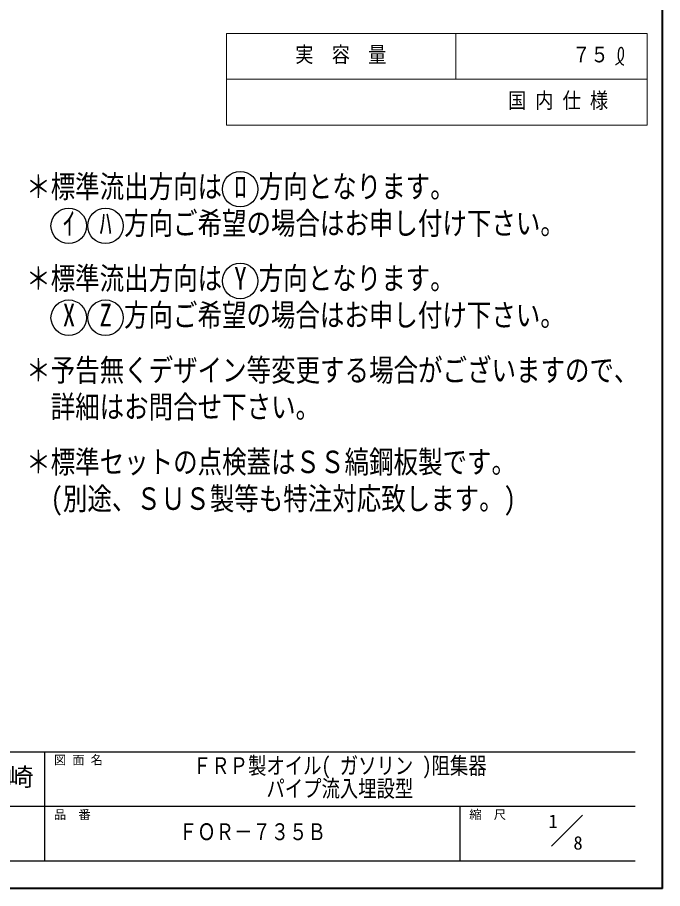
# Model space of a CAD drawing. Units: millimetres at full size, sheet at 1:8; details may follow other scales. Extents: x -1659 to 1581, y -1120 to 1128.
# Drawn here: x 738 to 1581, y -1120 to 18 of the extents above; entities that cross this region are included whole.
import ezdxf
from ezdxf.enums import TextEntityAlignment as Align

# ---------------------------------------------------------------- set-up
doc = ezdxf.new("R2010")
doc.units = ezdxf.units.MM
doc.header["$LTSCALE"] = 8
doc.layers.add('0-0_ﾚｲﾔ1', color=4, linetype='Continuous', lineweight=9)
doc.styles.add('ＭＳ ゴシック', font='')
doc.styles.get('ＭＳ ゴシック').set_extended_font_data('MS Gothic')

msp = doc.modelspace()

# ---------------------------------------------------------------- linework, layer by layer
at = {"layer": '0-0_ﾚｲﾔ1', "color": 1, "lineweight": 40}
for q in [(1581.203, 1127.521), (-1658.797, -1120.479)]:
    msp.add_line((1581.203, -1120.479), q, dxfattribs=at)
at = {"layer": '0-0_ﾚｲﾔ1', "color": 3, "lineweight": 18}
for p, q in [((1561.203, -2.479), (1011.203, -2.479)), ((1011.203, -122.479), (1011.203, -2.479)), ((1311.203, -62.479), (1311.203, -2.479)), ((1561.203, -122.479), (1561.203, -2.479)), ((1561.203, -62.479), (1011.203, -62.479)), ((1561.203, -122.479), (1011.203, -122.479))]:
    msp.add_line(p, q, dxfattribs=at)
at = {"layer": '0-0_ﾚｲﾔ1', "color": 6, "lineweight": 25}
for p, q in [((-38.797, -941.621), (1545.203, -941.621)), ((773.774, -1084.479), (773.774, -941.621)), ((1545.203, -1013.05), (559.489, -1013.05)), ((1316.632, -1084.479), (1316.632, -1013.05)), ((1545.203, -1084.479), (-38.797, -1084.479))]:
    msp.add_line(p, q, dxfattribs=at)
at = {"layer": '0-0_ﾚｲﾔ1', "color": 7, "lineweight": 18}
msp.add_line((1436.225, -1064.885), (1476.632, -1024.479), dxfattribs=at)
at = {"layer": '0-0_ﾚｲﾔ1', "color": 5, "lineweight": 25}
for points in [[(1519.663, -43.317), (1520.243, -42.983), (1521.24, -42.402), (1522.229, -41.807), (1523.202, -41.188), (1524.156, -40.537), (1525.083, -39.844), (1525.607, -39.42), (1525.992, -39.089), (1526.636, -38.495), (1527.245, -37.867), (1527.813, -37.204), (1528.329, -36.506), (1528.785, -35.771), (1529.018, -35.327), (1529.186, -34.965), (1529.44, -34.325), (1529.65, -33.667), (1529.821, -32.996), (1529.953, -32.316), (1530.049, -31.631), (1530.09, -31.234), (1530.121, -30.823), (1530.151, -30.115), (1530.157, -29.408), (1530.147, -28.698), (1530.127, -27.986), (1530.103, -27.268), (1530.09, -26.849), (1530.078, -26.408), (1530.05, -25.646), (1529.989, -24.891), (1529.87, -24.149), (1529.667, -23.431), (1529.356, -22.746), (1529.116, -22.366), (1528.961, -22.163), (1528.663, -21.832), (1528.331, -21.538), (1527.972, -21.295)], [(1527.972, -21.295), (1527.593, -21.117), (1527.202, -21.018), (1526.972, -21.002), (1526.782, -21.014), (1526.457, -21.085), (1526.139, -21.211), (1525.831, -21.382), (1525.539, -21.591), (1525.267, -21.829), (1525.12, -21.977), (1524.916, -22.207), (1524.61, -22.628), (1524.354, -23.074), (1524.142, -23.541), (1523.969, -24.022), (1523.826, -24.514), (1523.756, -24.803), (1523.678, -25.165), (1523.567, -25.792), (1523.479, -26.423), (1523.409, -27.056), (1523.351, -27.692), (1523.299, -28.33), (1523.269, -28.7), (1523.231, -29.142), (1523.168, -29.905), (1523.116, -30.667), (1523.084, -31.428), (1523.083, -32.187), (1523.124, -32.942), (1523.171, -33.378), (1523.227, -33.756), (1523.356, -34.403), (1523.521, -35.045), (1523.718, -35.68), (1523.943, -36.306), (1524.189, -36.923), (1524.341, -37.276), (1524.454, -37.53)], [(1524.454, -37.53), (1524.657, -37.965), (1524.868, -38.395), (1525.089, -38.821), (1525.319, -39.243), (1525.56, -39.664), (1525.705, -39.907), (1525.878, -40.19), (1526.191, -40.671), (1526.525, -41.137), (1526.883, -41.578), (1527.27, -41.985), (1527.688, -42.35), (1527.946, -42.538), (1528.168, -42.679), (1528.568, -42.894), (1528.986, -43.081), (1529.42, -43.245), (1529.864, -43.393), (1530.315, -43.532), (1530.577, -43.61)]]:
    msp.add_lwpolyline(points, dxfattribs=at)
for centre in [(1029.136, -206.145), (805.136, -254.145), (853.136, -254.145), (1029.136, -326.145), (805.136, -374.145), (853.136, -374.145)]:
    msp.add_circle(centre, 23.2, dxfattribs=at)

# ---------------------------------------------------------------- texts
at = {"layer": '0-0_ﾚｲﾔ1', "color": 7, "style": 'ＭＳ ゴシック'}
for s, height, width, p in [('実\u3000容\u3000量', 20.53, 0.85, (1101.203, -46.479)), ('７５', 20.53, 0.85, (1463.203, -46.479)), ('国 内 仕 様', 20.53, 0.85, (1379.203, -106.479)), ('＊標準流出方向は ﾛ 方向となります。', 29.33, 0.8, (749.536, -226.145)), (' ｲ  ﾊ 方向ご希望の場合はお申し付け下さい。', 29.33, 0.8, (781.536, -274.145)), ('＊標準流出方向は Y 方向となります。', 29.33, 0.8, (749.536, -346.145)), (' X  Z 方向ご希望の場合はお申し付け下さい。', 29.33, 0.8, (781.536, -394.145)), ('＊予告無くデザイン等変更する場合がございますので、', 29.33, 0.8, (749.536, -466.145)), ('詳細はお問合せ下さい。', 29.33, 0.8, (781.536, -514.145)), ('＊標準セットの点検蓋はＳＳ縞鋼板製です。', 29.33, 0.8, (749.536, -586.145)), ('(別途、ＳＵＳ製等も特注対応致します。)', 29.33, 0.8, (781.536, -634.145)), ('ＦＲＰ製オイル( ガソリン )阻集器', 21.99, 0.8, (967.489, -977.336)), ('千\u3000崎', 23.46, 1.1, (653.774, -993.336)), ('パイプ流入埋設型', 21.99, 0.8, (1063.489, -1007.336)), ('ＦＯＲ－７３５Ｂ', 21.99, 0.8, (949.203, -1063.764))]:
    msp.add_text(s, height=height, dxfattribs=dict(at, width=width)).set_placement(p, align=Align.BOTTOM_LEFT)
for s, height, p in [('図 面 名', 11.73, (785.774, -961.621)), ('品\u3000番', 11.73, (785.774, -1033.05)), ('縮\u3000尺', 11.73, (1328.632, -1033.05)), ('1', 17.6, (1432.162, -1046.497)), ('8', 17.6, (1464.738, -1074.801))]:
    msp.add_text(s, height=height, dxfattribs=at).set_placement(p, align=Align.BOTTOM_LEFT)

doc.saveas('drawing.dxf')
